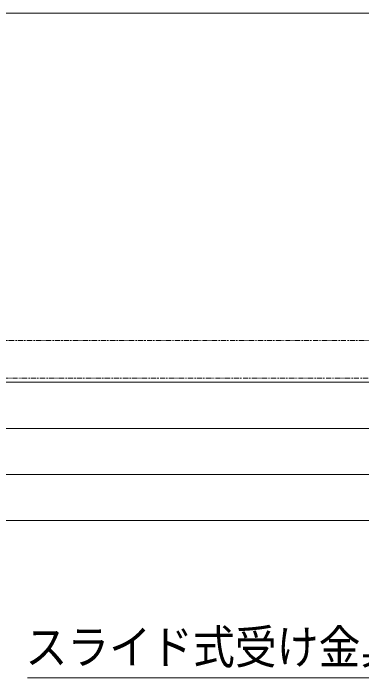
# Model space of a CAD drawing. Units: millimetres, scale not verified. Extents: x -6062 to 6062, y -3045 to 3045.
# Drawn here: x -5250 to -4918, y 916 to 1550 of the extents above; entities that cross this region are included whole.
import ezdxf
from ezdxf.enums import TextEntityAlignment as Align

# ---------------------------------------------------------------- set-up
doc = ezdxf.new("R2010")
doc.units = ezdxf.units.MM
doc.header["$LTSCALE"] = 20
doc.linetypes.add('DOUBLE_CHAIN1', pattern=[8.8, 5, -1, 0.6, -0.6, 0.6, -1])
for name, color, linetype, lineweight in [('0-1_3一般', 7, 'Continuous', 9), ('0-2_2寸法-1', 7, 'Continuous', 9), ('0-4_2寸法-3', 7, 'Continuous', 9)]:
    doc.layers.add(name, color=color, linetype=linetype, lineweight=lineweight)
doc.styles.add('ＭＳ ゴシック', font='')
doc.styles.get('ＭＳ ゴシック').set_extended_font_data('MS Gothic')

# ---------------------------------------------------------------- blocks, each defined once
blk = doc.blocks.new('グループ-14')
at = {"layer": '0-1_3一般'}
for p, q in [((-75990, 23076.9), (19030, 23076.9)), ((-75990, 23076.9), (19030, 23076.9)), ((-75990, 22196.9), (19030, 22196.9)), ((-75990, 21316.9), (19030, 21316.9))]:
    blk.add_line(p, q, dxfattribs=at)
at = {"layer": '0-1_3一般', "linetype": 'DOUBLE_CHAIN1'}
blk.add_lwpolyline([(-76140, 24036.9), (-52000, 24036.9), (-52000, 24756.9), (-76140, 24756.9)], dxfattribs=at)
at = {"layer": '0-1_3一般'}
for points in [[(-75990, 23076.9), (-75990, 23956.9), (19030, 23956.9), (19030, 23076.9)], [(-75990, 21316.9), (-75990, 22196.9), (19030, 22196.9), (19030, 21316.9)]]:
    blk.add_lwpolyline(points, dxfattribs=at)
blk = doc.blocks.new('グループ-15')
at = {"layer": '0-1_3一般'}
blk.add_blockref('グループ-14', (0, 0), dxfattribs=at)

msp = doc.modelspace()

# ---------------------------------------------------------------- linework, layer by layer
at = {"layer": '0-2_2寸法-1'}
msp.add_line((-5581.79, 1550), (-841.21, 1550), dxfattribs=at)
at = {"layer": '0-4_2寸法-3'}
msp.add_lwpolyline([(-4682.5, 1175.84), (-4832.61, 915.84), (-5236.98, 915.84)], dxfattribs=at)

# ---------------------------------------------------------------- block references
at = {"layer": '0-1_3一般', "xscale": 0.05, "yscale": 0.05}
msp.add_blockref('グループ-15', (-1787.5, 0), dxfattribs=at)

# ---------------------------------------------------------------- texts
at = {"layer": '0-4_2寸法-3', "style": 'ＭＳ ゴシック', "width": 0.9}
msp.add_text('スライド式受け金具', height=32.55, dxfattribs=at).set_placement((-5238.91, 919.19), align=Align.BOTTOM_LEFT)

doc.saveas('drawing.dxf')
